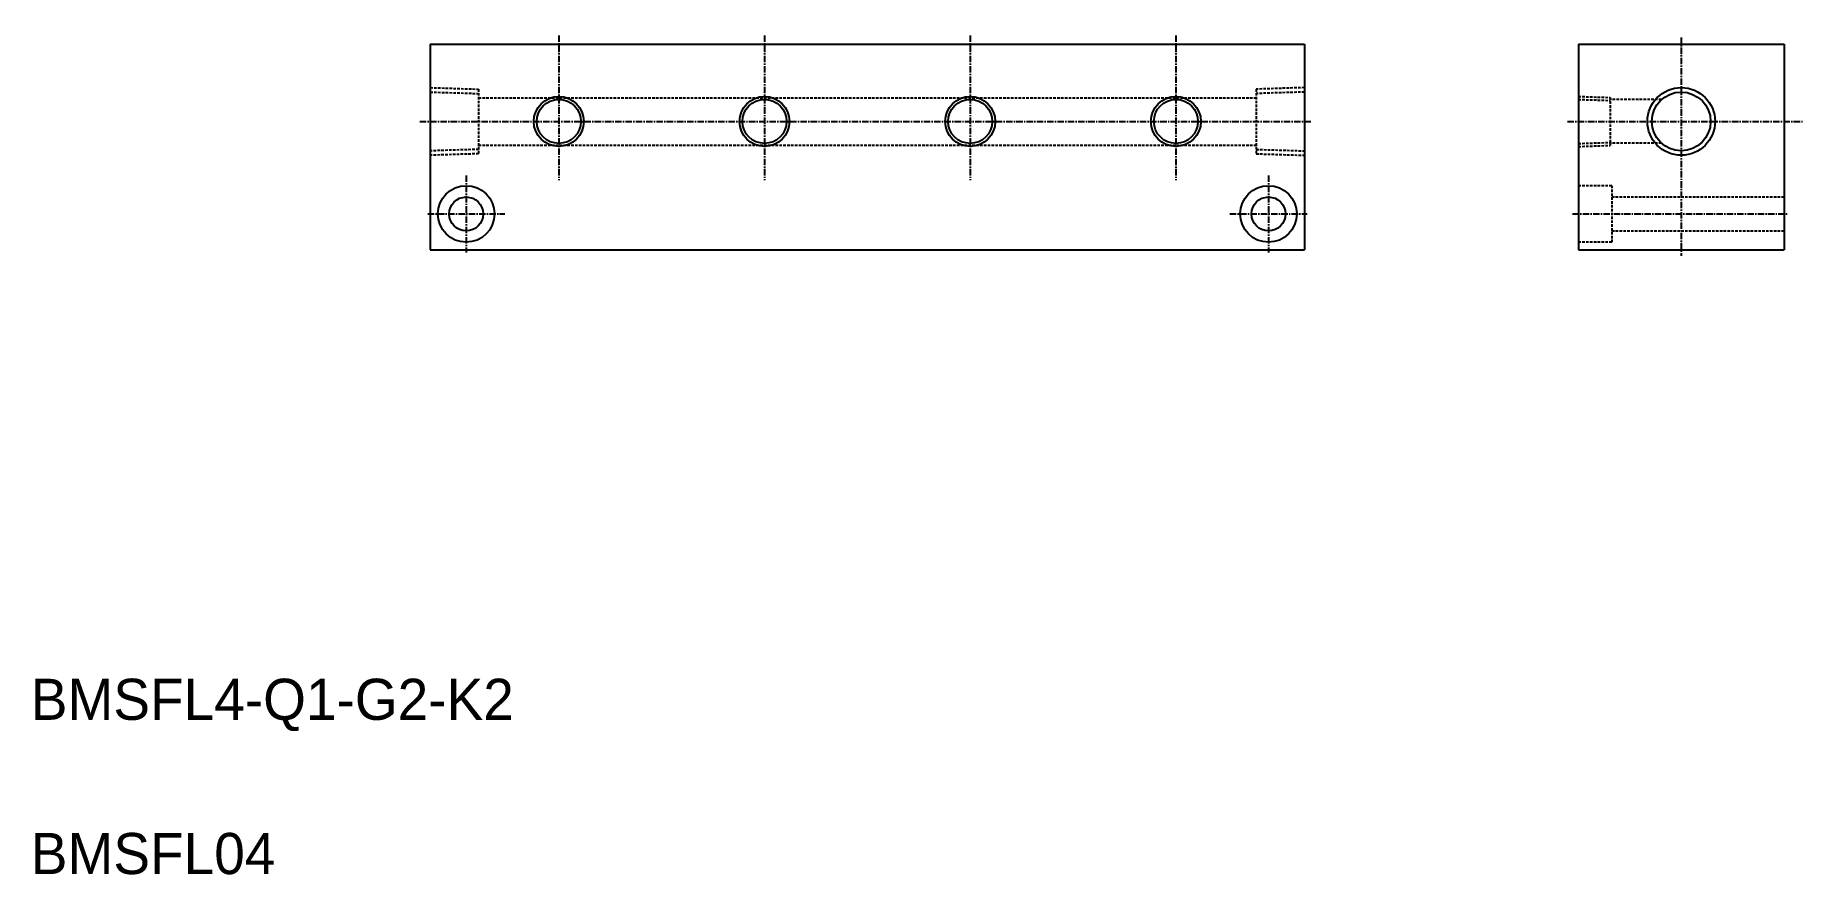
# Model space of a CAD drawing. Extents: x 1088 to 1432, y 339 to 502.
import ezdxf

# ---------------------------------------------------------------- set-up
doc = ezdxf.new("R2010")
doc.units = 0
doc.linetypes.add('CENTER', pattern=[2, 1.25, -0.25, 0.25, -0.25])
doc.linetypes.add('DASHED', pattern=[0.75, 0.5, -0.25])
doc.layers.get('0').update_dxf_attribs({"linetype": 'CONTINUOUS'})
doc.layers.add('CENTER', color=1, linetype='CENTER')

msp = doc.modelspace()

# ---------------------------------------------------------------- linework, layer by layer
at = {"color": 7, "linetype": 'CONTINUOUS'}
for p, q in [((1165.13, 500.19), (1335.13, 500.19)), ((1165.13, 500.19), (1165.13, 460.19)), ((1335.13, 500.19), (1335.13, 460.19)), ((1388.39, 500.19), (1388.39, 460.19)), ((1388.39, 500.19), (1428.39, 500.19)), ((1428.39, 500.19), (1428.39, 460.19)), ((1165.13, 460.19), (1335.13, 460.19)), ((1388.39, 460.19), (1428.39, 460.19))]:
    msp.add_line(p, q, dxfattribs=at)
at = {"color": 3, "linetype": 'DASHED'}
for p, q in [((1165.13, 491.77), (1174.53, 491.47)), ((1174.53, 491.47), (1174.53, 478.9)), ((1335.13, 491.77), (1325.73, 491.47)), ((1325.73, 491.47), (1325.73, 478.9)), ((1165.13, 490.91), (1174.53, 490.62)), ((1174.53, 489.79), (1325.73, 489.79)), ((1335.13, 490.91), (1325.73, 490.62)), ((1388.39, 490.05), (1394.59, 489.86)), ((1388.39, 489.47), (1394.59, 489.28)), ((1394.59, 489.86), (1394.59, 480.52)), ((1404.56, 489.44), (1394.59, 489.44)), ((1174.53, 479.76), (1165.13, 479.46)), ((1174.53, 478.9), (1165.13, 478.61)), ((1174.53, 480.59), (1325.73, 480.59)), ((1325.73, 479.76), (1335.13, 479.46)), ((1325.73, 478.9), (1335.13, 478.61)), ((1388.39, 480.9), (1394.59, 481.1)), ((1388.39, 480.32), (1394.59, 480.52)), ((1404.56, 480.94), (1394.59, 480.94)), ((1394.89, 472.69), (1388.39, 472.69)), ((1394.89, 472.69), (1394.89, 461.69)), ((1394.89, 470.49), (1428.39, 470.49)), ((1394.89, 461.69), (1388.39, 461.69)), ((1394.89, 463.89), (1428.39, 463.89))]:
    msp.add_line(p, q, dxfattribs=at)
for p, q in [((1388.39, 487.69), (1388.39, 487.69)), ((1388.39, 480.19), (1388.39, 480.19))]:
    msp.add_line(p, q)
at = {"color": 3, "linetype": 'CONTINUOUS'}
for centre, radius in [((1408.39, 485.19), 6.58), ((1190.13, 485.19), 4.86), ((1230.13, 485.19), 4.86), ((1270.13, 485.19), 4.86), ((1310.13, 485.19), 4.86)]:
    msp.add_circle(centre, radius, dxfattribs=at)
at = {"color": 7, "linetype": 'CONTINUOUS'}
for centre, radius in [((1190.13, 485.19), 4.28), ((1230.13, 485.19), 4.28), ((1270.13, 485.19), 4.28), ((1310.13, 485.19), 4.28), ((1408.39, 485.19), 5.72), ((1172.13, 467.19), 5.5), ((1328.13, 467.19), 5.5), ((1172.13, 467.19), 3.3), ((1328.13, 467.19), 3.3)]:
    msp.add_circle(centre, radius, dxfattribs=at)
at = {"layer": 'CENTER', "color": 1, "linetype": 'CENTER'}
for p, q in [((1190.13, 501.94), (1190.13, 473.79)), ((1230.13, 501.94), (1230.13, 473.79)), ((1270.13, 501.94), (1270.13, 473.79)), ((1310.13, 501.94), (1310.13, 473.79)), ((1408.39, 501.55), (1408.39, 459.02)), ((1163.1, 485.19), (1336.41, 485.19)), ((1386.25, 485.19), (1432.01, 485.19)), ((1172.13, 474.69), (1172.13, 459.69)), ((1328.13, 474.69), (1328.13, 459.69)), ((1164.63, 467.19), (1179.63, 467.19)), ((1320.63, 467.19), (1335.63, 467.19)), ((1387.26, 467.19), (1429.15, 467.19))]:
    msp.add_line(p, q, dxfattribs=at)

# ---------------------------------------------------------------- texts
at = {"color": 7, "linetype": 'CONTINUOUS'}
for s, p in [('BMSFL4-Q1-G2-K2', (1087.46, 368.77)), ('BMSFL04', (1087.46, 338.77))]:
    msp.add_text(s, height=8, dxfattribs=at).set_placement(p)

doc.saveas('drawing.dxf')
